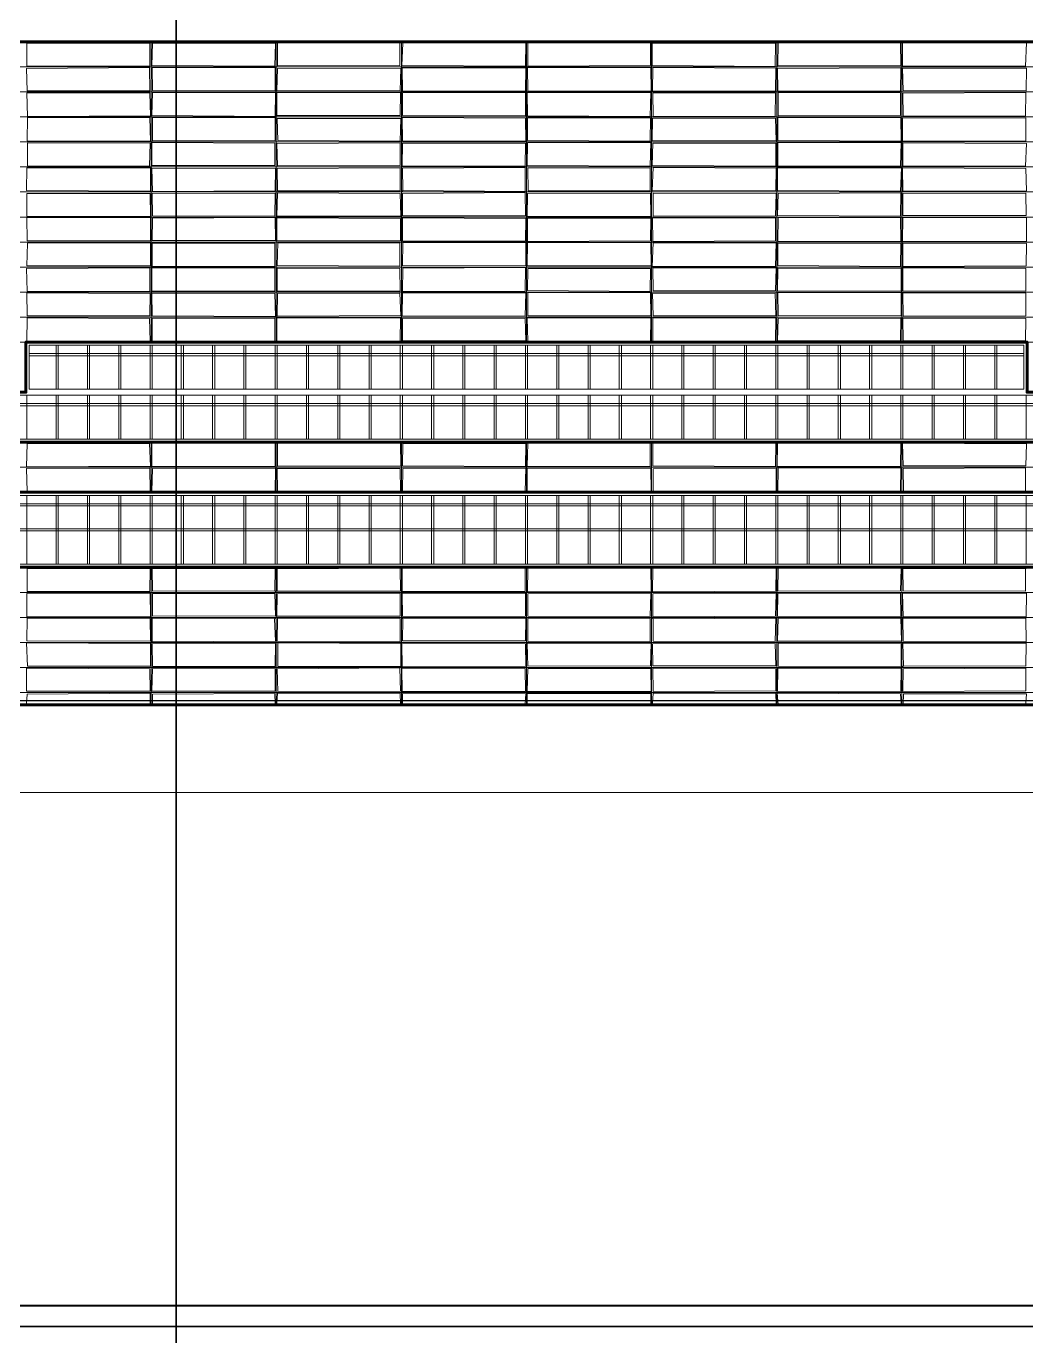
# Model space of a CAD drawing. Extents: x -50000 to 1632000, y -47600 to 308800.
# Drawn here: x 952013 to 999987, y 189500 to 252350 of the extents above; entities that cross this region are included whole.
import ezdxf

# ---------------------------------------------------------------- set-up
doc = ezdxf.new("R2010")
doc.units = 0
doc.header["$MEASUREMENT"] = 0
doc.layers.get('Defpoints').update_dxf_attribs({"color": 6})
doc.layers.add('1', color=7, linetype='Continuous')
doc.layers.add('2', color=7, linetype='Continuous')
doc.styles.get("Standard").update_dxf_attribs({"font": 'isocpeur.ttf'})
doc.dimstyles.get("Standard").update_dxf_attribs({"dimscale": 200, "dimtxt": 2.5, "dimasz": 1.5, "dimexe": 1.5, "dimexo": 5, "dimgap": 1, "dimtad": 1, "dimtoh": 1, "dimdec": 0, "dimrnd": 10, "dimzin": 0, "dimtxsty": 'Standard', "dimblk": 'OBLIQUE', "dimcen": 1, "dimdle": 1.5, "dimclrd": 256, "dimclre": 256, "dimclrt": 256, "dimadec": 0, "dimazin": 0, "dimtfac": 1, "dimtdec": 0, "dimtix": 1, "dimtmove": 0, "dimatfit": 3, "dimldrblk": 'NONE', "dimfxl": 1, "dimtolj": 1, "dimtzin": 0, "dimlwd": 18, "dimlwe": 18, "dimarcsym": 1})

# ---------------------------------------------------------------- blocks, each defined once
blk = doc.blocks.new('_Oblique')
at = {"color": 0, "linetype": 'ByBlock', "lineweight": -2}
blk.add_line((-0.5, -0.5), (0.5, 0.5), dxfattribs=at)
blk = doc.blocks.new('*D18')
at = {"layer": '1', "linetype": 'Continuous', "lineweight": 18, "transparency": 16777216}
blk.add_line((837700, 215600), (1240300, 215600), dxfattribs=at)
at = {"layer": 'Defpoints', "color": 0, "linetype": 'Continuous', "transparency": 16777216}
for p in [(838000, 220000), (1240000, 220000), (1240000, 215600)]:
    blk.add_point(p, dxfattribs=at)
at = {"layer": '1', "linetype": 'Continuous', "lineweight": 18, "transparency": 16777216, "xscale": 300, "yscale": 300, "zscale": 300, "rotation": 180}
blk.add_blockref('_Oblique', (838000, 215600), dxfattribs=at)
at = {"layer": '1', "linetype": 'Continuous', "lineweight": 18, "transparency": 16777216, "xscale": 300, "yscale": 300, "zscale": 300}
blk.add_blockref('_Oblique', (1240000, 215600), dxfattribs=at)
at = {"layer": '1', "linetype": 'Continuous', "lineweight": 18, "transparency": 16777216, "insert": (1039000, 216050), "char_height": 500, "attachment_point": 5}
blk.add_mtext('\\A1;402000', dxfattribs=at)
blk = doc.blocks.new('_None')
blk = doc.blocks.new('*D19')
at = {"layer": '2', "linetype": 'Continuous', "lineweight": 18, "transparency": 16777216}
blk.add_line((837700, -4400), (1240300, -4400), dxfattribs=at)
at = {"layer": 'Defpoints', "color": 0, "linetype": 'Continuous', "transparency": 16777216}
for p in [(1240000, 220000), (838000, 0), (1240000, -4400)]:
    blk.add_point(p, dxfattribs=at)
at = {"layer": '2', "linetype": 'Continuous', "lineweight": 18, "transparency": 16777216, "xscale": 300, "yscale": 300, "zscale": 300, "rotation": 180}
blk.add_blockref('_Oblique', (838000, -4400), dxfattribs=at)
at = {"layer": '2', "linetype": 'Continuous', "lineweight": 18, "transparency": 16777216, "xscale": 300, "yscale": 300, "zscale": 300}
blk.add_blockref('_Oblique', (1240000, -4400), dxfattribs=at)
at = {"layer": '2', "linetype": 'Continuous', "lineweight": 18, "transparency": 16777216, "insert": (1039000, -3950), "char_height": 500, "attachment_point": 5}
blk.add_mtext('\\A1;402000', dxfattribs=at)

msp = doc.modelspace()

# ---------------------------------------------------------------- linework, layer by layer
at = {"layer": '1', "color": 8, "linetype": 'Continuous', "lineweight": 13}
for p, q in [((1240300, 251600), (838000, 251600)), ((958000, 251600), (958000, 237200)), ((964000, 251600), (964000, 237200)), ((970000, 251600), (970000, 237200)), ((976000, 251600), (976000, 237200)), ((982000, 251600), (982000, 237200)), ((988000, 251600), (988000, 237200)), ((994000, 251600), (994000, 237200)), ((1240000, 250400), (838000, 250400)), ((1240000, 249200), (838000, 249200)), ((838000, 248000), (1240000, 248000)), ((1240000, 246800), (838000, 246800)), ((838000, 245600), (1240000, 245600)), ((838000, 244400), (1240000, 244400)), ((838000, 243200), (1240000, 243200)), ((838000, 242000), (1240000, 242000)), ((1240000, 240800), (838000, 240800)), ((838000, 239600), (1240000, 239600)), ((1240000, 238400), (838000, 238400)), ((838000, 237200), (1240000, 237200)), ((1240000, 232400), (838000, 232400)), ((958000, 232400), (958000, 230000)), ((964000, 232400), (964000, 230000)), ((970000, 232400), (970000, 230000)), ((976000, 232400), (976000, 230000)), ((982000, 232400), (982000, 230000)), ((988000, 232400), (988000, 230000)), ((994000, 232400), (994000, 230000)), ((838000, 231200), (1240000, 231200)), ((1240000, 226400), (838000, 226400)), ((958000, 226400), (958000, 219800)), ((964000, 226400), (964000, 219800)), ((970000, 226400), (970000, 219800)), ((976000, 226400), (976000, 219800)), ((982000, 226400), (982000, 219800)), ((988000, 226400), (988000, 219800)), ((994000, 226400), (994000, 219800)), ((1240000, 225200), (838000, 225200)), ((838000, 224000), (1240000, 224000)), ((838000, 222800), (1240000, 222800)), ((1240000, 221600), (838000, 221600)), ((1240000, 220400), (838000, 220400)), ((830684.8, 219800), (1240000, 219800))]:
    msp.add_line(p, q, dxfattribs=at)
at = {"layer": '1', "color": 8, "linetype": 'Continuous', "lineweight": 9}
for p, q in [((952046.3, 250438.9), (952047.3, 251528.3)), ((952047.3, 251528.3), (957941.8, 251541.6)), ((957934.7, 250447), (957941.8, 251541.6)), ((958039.5, 250461.3), (958065.1, 251539.7)), ((958065.1, 251539.7), (963972.9, 251537.1)), ((963925.9, 250436.5), (963972.9, 251537.1)), ((964055.8, 251548.3), (969933.9, 251537)), ((964061.6, 250448), (964055.8, 251548.3)), ((969934.3, 250469.3), (969933.9, 251537)), ((970027.2, 250471.5), (970066.3, 251537.8)), ((970066.3, 251537.8), (975973, 251574.4)), ((975950.5, 250431.4), (975973, 251574.4)), ((976063.5, 250432), (976065.5, 251555)), ((976065.5, 251555), (981946.6, 251534.5)), ((981940, 250464), (981946.6, 251534.5)), ((982025.3, 251529.1), (987933.7, 251535.4)), ((982032.8, 250464.8), (982025.3, 251529.1)), ((987926, 250425.5), (987933.7, 251535.4)), ((988057.4, 250454.4), (988060.6, 251564)), ((988060.6, 251564), (993939.2, 251574.7)), ((993941.2, 250466), (993939.2, 251574.7)), ((994026.2, 250437.6), (994035.7, 251548.4)), ((994035.7, 251548.4), (999968.2, 251549.2)), ((999929.5, 250433.9), (999968.2, 251549.2)), ((952033.4, 250328.4), (957928.2, 250371.1)), ((952063.1, 249253.9), (952033.4, 250328.4)), ((952046.3, 250438.9), (957934.7, 250447)), ((957933.1, 249257.7), (957928.2, 250371.1)), ((958039.5, 250461.3), (963925.9, 250436.5)), ((958045.5, 250346.8), (963945.3, 250366.2)), ((958070.6, 249259.6), (958045.5, 250346.8)), ((963955.2, 249252.3), (963945.3, 250366.2)), ((964036.3, 249267.2), (964055.9, 250327.1)), ((964055.9, 250327.1), (969969, 250330.5)), ((964061.6, 250448), (969934.3, 250469.3)), ((969950.6, 249243.6), (969969, 250330.5)), ((970027.2, 250471.5), (975950.5, 250431.4)), ((970036.7, 250356.9), (975961.4, 250357.6)), ((970051.9, 249239.7), (970036.7, 250356.9)), ((975950.2, 249241.5), (975961.4, 250357.6)), ((976052.6, 250364.9), (981962.9, 250349)), ((976066.5, 249229.1), (976052.6, 250364.9)), ((976063.5, 250432), (981940, 250464)), ((981969.7, 249251), (981962.9, 250349)), ((982032.8, 250464.8), (987926, 250425.5)), ((982043.2, 249242.2), (982058, 250374.1)), ((982058, 250374.1), (987953.3, 250341.8)), ((987941, 249232.3), (987953.3, 250341.8)), ((988039.4, 250329.8), (993955.7, 250347.5)), ((988049, 249247), (988039.4, 250329.8)), ((988057.4, 250454.4), (993941.2, 250466)), ((993938.4, 249239.7), (993955.7, 250347.5)), ((994026.2, 250437.6), (999929.5, 250433.9)), ((994026.4, 250331.4), (999967.6, 250339.6)), ((994053.2, 249264.7), (994026.4, 250331.4)), ((999956.2, 249248.2), (999967.6, 250339.6)), ((952039.8, 249150.9), (957939.5, 249159.9)), ((952066.9, 248027.6), (952039.8, 249150.9)), ((952063.1, 249253.9), (957933.1, 249257.7)), ((957968.5, 248044.5), (957939.5, 249159.9)), ((958041.6, 248067.5), (958062.5, 249163.9)), ((958062.5, 249163.9), (963965.8, 249157.6)), ((958070.6, 249259.6), (963955.2, 249252.3)), ((963943.2, 248027.4), (963965.8, 249157.6)), ((964027.4, 249149.8), (969952.9, 249172.5)), ((964035.7, 248071.1), (964027.4, 249149.8)), ((964036.3, 249267.2), (969950.6, 249243.6)), ((969940.8, 248060.8), (969952.9, 249172.5)), ((970051.9, 249239.7), (975950.2, 249241.5)), ((970053.2, 249162.3), (975949.2, 249164.5)), ((970055.4, 248065.9), (970053.2, 249162.3)), ((975946.7, 248049.7), (975949.2, 249164.5)), ((976035.6, 249150.1), (981954, 249163.3)), ((976042.6, 248052.7), (976035.6, 249150.1)), ((976066.5, 249229.1), (981969.7, 249251)), ((981927.5, 248025), (981954, 249163.3)), ((982043.2, 249242.2), (987941, 249232.3)), ((982051.5, 249162.3), (987940.6, 249155.8)), ((982074.3, 248025.6), (982051.5, 249162.3)), ((987926.7, 248037.6), (987940.6, 249155.8)), ((988049, 249247), (993938.4, 249239.7)), ((988058.9, 249167.3), (993938.2, 249151.1)), ((988072.5, 248050.5), (988058.9, 249167.3)), ((993936.6, 248063.5), (993938.2, 249151.1)), ((994051.4, 249132.1), (999943, 249165.1)), ((994066.5, 248038.7), (994051.4, 249132.1)), ((994053.2, 249264.7), (999956.2, 249248.2)), ((999930, 248053.3), (999943, 249165.1)), ((952061.9, 246848.2), (952075, 247967.2)), ((952066.9, 248027.6), (957968.5, 248044.5)), ((952075, 247967.2), (957941.7, 247974.2)), ((957968.6, 246831.9), (957941.7, 247974.2)), ((958041.6, 248067.5), (963943.2, 248027.4)), ((958063.7, 247970.1), (963952, 247964.3)), ((958063.9, 246857.6), (958063.7, 247970.1)), ((963943.1, 246871.5), (963952, 247964.3)), ((964035.7, 248071.1), (969940.8, 248060.8)), ((964042.5, 247928.9), (969973.5, 247926.6)), ((964070.7, 246865.2), (964042.5, 247928.9)), ((969940.1, 246833.5), (969973.5, 247926.6)), ((970042.1, 247967), (975955.5, 247942.7)), ((970053.3, 246858.8), (970042.1, 247967)), ((970055.4, 248065.9), (975946.7, 248049.7)), ((975971.3, 246841.8), (975955.5, 247942.7)), ((976041, 247953.9), (981941.1, 247953.7)), ((976041.2, 246868.6), (976041, 247953.9)), ((976042.6, 248052.7), (981927.5, 248025)), ((981926.7, 246841.1), (981941.1, 247953.7)), ((982032.3, 246867.6), (982035.6, 247938.1)), ((982035.6, 247938.1), (987936.4, 247947.1)), ((982074.3, 248025.6), (987926.7, 248037.6)), ((987970, 246858.6), (987936.4, 247947.1)), ((988054.5, 246873.8), (988057.7, 247971.5)), ((988057.7, 247971.5), (993951.2, 247952.5)), ((988072.5, 248050.5), (993936.6, 248063.5)), ((993963.2, 246843.4), (993951.2, 247952.5)), ((994025.8, 247938.4), (999942.2, 247952.4)), ((994030.8, 246846.1), (994025.8, 247938.4)), ((994066.5, 248038.7), (999930, 248053.3)), ((999943.6, 246837.7), (999942.2, 247952.4)), ((952061.9, 246848.2), (957968.6, 246831.9)), ((952071, 246751.4), (957963.2, 246735.8)), ((952072, 245656.6), (952071, 246751.4)), ((957930.1, 245637.8), (957963.2, 246735.8)), ((958029.9, 246766.9), (963940.6, 246738.7)), ((958039.2, 245672.6), (958029.9, 246766.9)), ((958063.9, 246857.6), (963943.1, 246871.5)), ((963937.6, 245669.7), (963940.6, 246738.7)), ((964028.9, 246728.6), (969935.6, 246761.7)), ((964065.6, 245657), (964028.9, 246728.6)), ((964070.7, 246865.2), (969940.1, 246833.5)), ((969943.2, 245669.9), (969935.6, 246761.7)), ((970041.1, 245651), (970048.3, 246748.1)), ((970048.3, 246748.1), (975957.7, 246735.2)), ((970053.3, 246858.8), (975971.3, 246841.8)), ((975934.1, 245638.7), (975957.7, 246735.2)), ((976026, 245663.3), (976047.8, 246760.3)), ((976041.2, 246868.6), (981926.7, 246841.1)), ((976047.8, 246760.3), (981955.6, 246766)), ((981933.9, 245642.2), (981955.6, 246766)), ((982027.4, 245671.5), (982059, 246745.6)), ((982032.3, 246867.6), (987970, 246858.6)), ((982059, 246745.6), (987961.9, 246733.8)), ((987950.8, 245632.5), (987961.9, 246733.8)), ((988044.4, 245646.2), (988052.3, 246773.4)), ((988052.3, 246773.4), (993970.7, 246761.9)), ((988054.5, 246873.8), (993963.2, 246843.4)), ((993931, 245637), (993970.7, 246761.9)), ((994030.8, 246846.1), (999943.6, 246837.7)), ((994036.4, 246750.6), (999965.8, 246726.5)), ((994048.1, 245632.3), (994036.4, 246750.6)), ((999927.7, 245633.8), (999965.8, 246726.5)), ((952028.5, 244470.1), (952035, 245562.1)), ((952035, 245562.1), (957969.9, 245556.9)), ((952072, 245656.6), (957930.1, 245637.8)), ((957974.4, 244436.9), (957969.9, 245556.9)), ((958036.2, 245541.6), (963958.4, 245533.7)), ((958063.6, 244429.9), (958036.2, 245541.6)), ((958039.2, 245672.6), (963937.6, 245669.7)), ((963948.5, 244459.8), (963958.4, 245533.7)), ((964046.9, 245527.5), (969938.9, 245554)), ((964056.5, 244456.7), (964046.9, 245527.5)), ((964065.6, 245657), (969943.2, 245669.9)), ((969945.3, 244461.6), (969938.9, 245554)), ((970041.1, 245651), (975934.1, 245638.7)), ((970046.8, 245537.4), (975936.7, 245572.6)), ((970070.9, 244470.7), (970046.8, 245537.4)), ((975942.5, 244429.3), (975936.7, 245572.6)), ((976026, 245663.3), (981933.9, 245642.2)), ((976068.3, 245541.5), (981931.5, 245565.7)), ((976073.8, 244459.7), (976068.3, 245541.5)), ((981930.6, 244450.5), (981931.5, 245565.7)), ((982027.2, 244457), (982067.2, 245572.1)), ((982027.4, 245671.5), (987950.8, 245632.5)), ((982067.2, 245572.1), (987973, 245544.7)), ((987953.6, 244468.5), (987973, 245544.7)), ((988030, 245558.8), (993972.1, 245564.9)), ((988038, 244474.2), (988030, 245558.8)), ((988044.4, 245646.2), (993931, 245637)), ((993933.8, 244445.9), (993972.1, 245564.9)), ((994025.6, 245550.4), (999940, 245534.2)), ((994045.6, 244438.4), (994025.6, 245550.4)), ((994048.1, 245632.3), (999927.7, 245633.8)), ((999973.6, 244454.5), (999940, 245534.2)), ((952028.5, 244470.1), (957974.4, 244436.9)), ((952036.8, 243246.2), (952045.9, 244327.5)), ((952045.9, 244327.5), (957949.5, 244330.2)), ((957967.3, 243226), (957949.5, 244330.2)), ((958048.1, 244333.8), (963941.8, 244343.6)), ((958074.4, 243256.1), (958048.1, 244333.8)), ((958063.6, 244429.9), (963948.5, 244459.8)), ((963935.7, 243246.1), (963941.8, 244343.6)), ((964035.8, 243234.6), (964054.6, 244352.6)), ((964054.6, 244352.6), (969950.4, 244327.2)), ((964056.5, 244456.7), (969945.3, 244461.6)), ((969974.9, 243237.8), (969950.4, 244327.2)), ((970000, 244400), (970070.9, 244470.7)), ((970049.2, 243262.3), (970050.5, 244334.1)), ((970050.5, 244334.1), (975943.6, 244372.2)), ((970070.9, 244470.7), (975942.5, 244429.3)), ((975952.6, 243251.9), (975943.6, 244372.2)), ((976036.9, 243227.7), (976054.8, 244332.3)), ((976054.8, 244332.3), (981941.6, 244347.6)), ((976073.8, 244459.7), (981930.6, 244450.5)), ((981953.7, 243234.2), (981941.6, 244347.6)), ((982027.2, 244457), (987953.6, 244468.5)), ((982069.3, 243235.1), (982072.6, 244339.3)), ((982072.6, 244339.3), (987968.6, 244329)), ((987936.4, 243259.3), (987968.6, 244329)), ((988033.7, 243270.4), (988064.1, 244334.2)), ((988038, 244474.2), (993933.8, 244445.9)), ((988064.1, 244334.2), (993954.4, 244357.1)), ((993928.9, 243246.1), (993954.4, 244357.1)), ((994040.2, 243274.8), (994045.6, 244327.7)), ((994045.6, 244438.4), (999973.6, 244454.5)), ((994045.6, 244327.7), (999933.3, 244336.3)), ((999952.1, 243267.6), (999933.3, 244336.3)), ((952036.8, 243246.2), (957967.3, 243226)), ((958074.4, 243256.1), (963935.7, 243246.1)), ((964035.8, 243234.6), (969974.9, 243237.8)), ((970049.2, 243262.3), (975952.6, 243251.9)), ((976036.9, 243227.7), (981953.7, 243234.2)), ((982069.3, 243235.1), (987936.4, 243259.3)), ((988033.7, 243270.4), (993928.9, 243246.1)), ((994040.2, 243274.8), (999952.1, 243267.6)), ((952050.4, 243173.5), (957974.4, 243163.1)), ((952055.6, 242050.8), (952050.4, 243173.5)), ((957965.6, 242061.6), (957974.4, 243163.1)), ((958054.8, 242070.2), (958073.7, 243148.9)), ((958073.7, 243148.9), (963947.4, 243170.4)), ((963962.4, 242066.3), (963947.4, 243170.4)), ((964027, 243166.5), (969957.2, 243126.6)), ((964034.4, 242059.6), (964027, 243166.5)), ((969951.2, 242052.3), (969957.2, 243126.6)), ((970049, 243157.1), (975963.6, 243133.8)), ((970058.7, 242037.8), (970049, 243157.1)), ((975953.9, 242038.1), (975963.6, 243133.8)), ((976042.3, 242027.9), (976050.6, 243139.7)), ((976050.6, 243139.7), (981967.8, 243150.4)), ((981938.7, 242052), (981967.8, 243150.4)), ((982038.7, 243139.5), (987934.6, 243163.8)), ((982063.6, 242025.1), (982038.7, 243139.5)), ((987930.7, 242063.8), (987934.6, 243163.8)), ((988048.8, 242038.6), (988067.4, 243158)), ((988067.4, 243158), (993929.2, 243169.6)), ((993951.7, 242033.6), (993929.2, 243169.6)), ((994028.9, 242048.4), (994042.7, 243172.2)), ((994042.7, 243172.2), (999968.6, 243158)), ((999969.2, 242027.9), (999968.6, 243158)), ((952055.6, 242050.8), (957965.6, 242061.6)), ((958054.8, 242070.2), (963962.4, 242066.3)), ((964034.4, 242059.6), (969951.2, 242052.3)), ((970058.7, 242037.8), (975953.9, 242038.1)), ((970070, 241970), (975974.9, 241973.7)), ((975964.4, 240868), (975974.9, 241973.7)), ((976025.4, 240852), (976041.1, 241972.9)), ((976041.1, 241972.9), (981963.4, 241964.3)), ((976042.3, 242027.9), (981938.7, 242052)), ((982063.6, 242025.1), (987930.7, 242063.8)), ((988048.8, 242038.6), (993951.7, 242033.6)), ((994028.9, 242048.4), (999969.2, 242027.9)), ((952042.6, 240864.9), (952073.8, 241947.8)), ((952073.8, 241947.8), (957966.6, 241954.8)), ((957967.2, 240863.2), (957966.6, 241954.8)), ((958055.5, 241945.3), (963935.3, 241947)), ((958059.5, 240834.2), (958055.5, 241945.3)), ((963935.9, 240831.4), (963935.3, 241947)), ((964049.9, 240866.7), (964070.7, 241954.2)), ((964070.7, 241954.2), (969933.6, 241954.8)), ((969927.9, 240835), (969933.6, 241954.8)), ((970053.7, 240860.3), (970070, 241970)), ((981972.1, 240856), (981963.4, 241964.3)), ((982027.4, 240833.2), (982067.6, 241964.7)), ((982067.6, 241964.7), (987964.2, 241969.4)), ((987936.3, 240830.7), (987964.2, 241969.4)), ((988046.9, 241941.4), (993947.8, 241933.4)), ((988053.2, 240867.6), (988046.9, 241941.4)), ((993930, 240825.3), (993947.8, 241933.4)), ((994036.7, 241942.9), (999968.4, 241932.7)), ((994041, 240833.2), (994036.7, 241942.9)), ((999950.1, 240857.9), (999968.4, 241932.7)), ((952032.8, 240725.6), (957939.9, 240761.2)), ((952066.2, 239636.6), (952032.8, 240725.6)), ((952042.6, 240864.9), (957967.2, 240863.2)), ((957938.4, 239630.3), (957939.9, 240761.2)), ((958028.3, 239636), (958031.7, 240761.4)), ((958031.7, 240761.4), (963927.5, 240751.1)), ((958059.5, 240834.2), (963935.9, 240831.4)), ((963927.9, 239636.6), (963927.5, 240751.1)), ((964042.1, 240752.3), (969927.8, 240731.4)), ((964043, 239649.5), (964042.1, 240752.3)), ((964049.9, 240866.7), (969927.9, 240835)), ((969945.7, 239641.6), (969927.8, 240731.4)), ((970053.7, 240860.3), (975964.4, 240868)), ((970057.2, 239632.4), (970068.2, 240747.2)), ((970068.2, 240747.2), (975949.1, 240774.2)), ((975933.2, 239647.6), (975949.1, 240774.2)), ((976025.4, 240852), (981972.1, 240856)), ((976043.8, 239673.1), (976056.3, 240729.3)), ((976056.3, 240729.3), (981940.2, 240736.1)), ((981929.2, 239631.2), (981940.2, 240736.1)), ((982027.4, 240833.2), (987936.3, 240830.7)), ((987970.4, 240758.5), (982054.2, 240759.7)), ((982054.2, 240759.7), (982069.2, 239657.7)), ((987932.8, 239656), (987970.4, 240758.5)), ((988039.5, 239659.7), (988053.8, 240739.4)), ((988053.2, 240867.6), (993930, 240825.3)), ((988053.8, 240739.4), (993966.5, 240725.6)), ((993969.4, 239644.4), (993966.5, 240725.6)), ((994036.7, 239654.2), (994045.6, 240756.9)), ((994041, 240833.2), (999950.1, 240857.9)), ((994045.6, 240756.9), (999948.9, 240733)), ((999940.4, 239647), (999948.9, 240733)), ((952047.5, 239568.2), (957953.7, 239526.3)), ((952061, 238460.5), (952047.5, 239568.2)), ((952066.2, 239636.6), (957938.4, 239630.3)), ((957934.2, 238467), (957953.7, 239526.3)), ((958028.3, 239636), (963927.9, 239636.6)), ((958034.3, 239543.4), (963932.6, 239534.2)), ((958053, 238464.6), (958034.3, 239543.4)), ((963966.3, 238425.1), (963932.6, 239534.2)), ((964037.8, 238437.5), (964065.7, 239533)), ((964043, 239649.5), (969945.7, 239641.6)), ((964065.7, 239533), (969931.4, 239554.6)), ((969968, 238470.3), (969931.4, 239554.6)), ((970035.4, 238456.5), (970061.5, 239567.5)), ((970057.2, 239632.4), (975933.2, 239647.6)), ((970061.5, 239567.5), (975968.3, 239563.7)), ((975938.6, 238444), (975968.3, 239563.7)), ((976043.8, 239673.1), (981929.2, 239631.2)), ((976059.7, 238459.6), (976062.6, 239563.3)), ((976062.6, 239563.3), (981950.7, 239573.5)), ((981966.6, 238461.8), (981950.7, 239573.5)), ((982042.1, 239532.9), (987929.9, 239554.1)), ((982074, 238453.2), (982042.1, 239532.9)), ((982069.2, 239657.7), (987932.8, 239656)), ((987961.9, 238460.1), (987929.9, 239554.1)), ((988039.5, 239659.7), (993969.4, 239644.4)), ((988052.8, 239574.3), (993959.9, 239560.7)), ((988061, 238462.2), (988052.8, 239574.3)), ((993961.2, 238469.1), (993959.9, 239560.7)), ((994036.7, 239654.2), (999940.4, 239647)), ((994037.6, 239559.7), (999943.6, 239540.3)), ((994061.8, 238445.1), (994037.6, 239559.7)), ((999946.3, 238460.2), (999943.6, 239540.3)), ((952042.6, 237235.9), (952051.5, 238365.1)), ((952051.5, 238365.1), (957925.2, 238340.2)), ((952061, 238460.5), (957934.2, 238467)), ((957950.7, 237252.3), (957925.2, 238340.2)), ((958053, 238464.6), (963966.3, 238425.1)), ((958053.1, 237225.5), (958058.6, 238336.6)), ((958058.6, 238336.6), (963937.3, 238354.6)), ((963925.8, 237237), (963937.3, 238354.6)), ((964033.7, 237244.3), (964037.2, 238343.7)), ((964037.2, 238343.7), (969953.4, 238369.4)), ((964037.8, 238437.5), (969968, 238470.3)), ((969945.9, 237260.8), (969953.4, 238369.4)), ((970035.4, 238456.5), (975938.6, 238444)), ((970055.9, 237262), (970057.2, 238332.3)), ((970057.2, 238332.3), (975933.5, 238350.5)), ((975967.8, 237262.3), (975933.5, 238350.5)), ((976035.6, 238345), (981955.4, 238364.3)), ((976059.1, 237254.1), (976035.6, 238345)), ((976059.7, 238459.6), (981966.6, 238461.8)), ((981952.3, 237249.4), (981955.4, 238364.3)), ((982057.9, 238357.7), (987948.2, 238354.7)), ((982060, 237231.8), (982057.9, 238357.7)), ((982074, 238453.2), (987961.9, 238460.1)), ((987940.8, 237252), (987948.2, 238354.7)), ((988037.7, 237261), (988065.2, 238332.4)), ((988061, 238462.2), (993961.2, 238469.1)), ((988065.2, 238332.4), (993941.8, 238353.3)), ((993929.7, 237267.9), (993941.8, 238353.3)), ((994037.4, 238346.3), (999936, 238330.4)), ((994059.6, 237267.2), (994037.4, 238346.3)), ((994061.8, 238445.1), (999946.3, 238460.2)), ((999925.6, 237266), (999936, 238330.4)), ((952042.6, 237235.9), (957950.7, 237252.3)), ((958053.1, 237225.5), (963925.8, 237237)), ((964033.7, 237244.3), (969945.9, 237260.8)), ((970055.9, 237262), (975967.8, 237262.3)), ((976059.1, 237254.1), (981952.3, 237249.4)), ((982060, 237231.8), (987940.8, 237252)), ((988037.7, 237261), (993929.7, 237267.9)), ((994059.6, 237267.2), (999925.6, 237266)), ((952026.2, 231225.9), (952056.8, 232339.8)), ((952056.8, 232339.8), (957928.9, 232340.5)), ((957974.4, 231259.1), (957928.9, 232340.5)), ((958036, 232366.4), (963943.9, 232354.6)), ((958039.4, 231233), (958036, 232366.4)), ((963944.1, 231253.7), (963943.9, 232354.6)), ((964055.5, 232338.7), (969958.2, 232359.7)), ((964068.2, 231247.9), (964055.5, 232338.7)), ((969972.8, 231270.7), (969958.2, 232359.7)), ((970047.4, 231273.1), (970067.2, 232344.1)), ((970067.2, 232344.1), (975966.6, 232329.2)), ((975944.8, 231236.4), (975966.6, 232329.2)), ((976038.3, 231257.9), (976069.4, 232340.4)), ((976069.4, 232340.4), (981931.4, 232368.9)), ((981931.5, 231233.6), (981931.4, 232368.9)), ((982056.6, 231265.5), (982058.4, 232349.5)), ((982058.4, 232349.5), (987955.9, 232348.5)), ((987931.1, 231233.7), (987955.9, 232348.5)), ((988025.5, 231236.8), (988039.2, 232343.2)), ((988039.2, 232343.2), (993945.9, 232369.7)), ((993935.1, 231235.1), (993945.9, 232369.7)), ((994033.1, 232359), (999972.6, 232329.1)), ((994061.6, 231272), (994033.1, 232359)), ((999938, 231270.7), (999972.6, 232329.1)), ((952026.2, 231225.9), (957974.4, 231259.1)), ((952033.4, 231132.2), (957935.4, 231159.3)), ((952057.3, 230034.9), (952033.4, 231132.2)), ((957949.7, 230058.4), (957935.4, 231159.3)), ((958039.4, 231233), (963944.1, 231253.7)), ((958042.2, 230030.7), (958064.6, 231132.1)), ((958064.6, 231132.1), (963970.9, 231162)), ((963946.8, 230043.4), (963970.9, 231162)), ((964042, 231145.1), (969941.3, 231140.1)), ((964060.1, 230057.8), (964042, 231145.1)), ((964068.2, 231247.9), (969972.8, 231270.7)), ((969957.5, 230044.8), (969941.3, 231140.1)), ((970047.4, 231273.1), (975944.8, 231236.4)), ((970048.4, 230046.3), (970067.4, 231140.9)), ((970067.4, 231140.9), (975962.1, 231148.7)), ((975936.5, 230041.8), (975962.1, 231148.7)), ((976038.3, 231257.9), (981931.5, 231233.6)), ((976039.5, 231145.8), (981954.5, 231159.6)), ((976039.6, 230044.8), (976039.5, 231145.8)), ((981972.5, 230058.6), (981954.5, 231159.6)), ((982056.6, 231265.5), (987931.1, 231233.7)), ((982068.2, 231128.7), (987967.5, 231135.7)), ((982068.6, 230059.2), (982068.2, 231128.7)), ((987970.3, 230073.4), (987967.5, 231135.7)), ((988025.5, 231236.8), (993935.1, 231235.1)), ((988053.1, 230028.2), (988059.9, 231173.9)), ((988059.9, 231173.9), (993947.8, 231150.6)), ((993930.5, 230053.7), (993947.8, 231150.6)), ((994061.3, 231132), (999930.3, 231166.5)), ((994072.8, 230073.2), (994061.3, 231132)), ((994061.6, 231272), (999938, 231270.7)), ((999932.5, 230059.1), (999930.3, 231166.5)), ((952057.3, 230034.9), (957949.7, 230058.4)), ((958042.2, 230030.7), (963946.8, 230043.4)), ((964060.1, 230057.8), (969957.5, 230044.8)), ((970048.4, 230046.3), (975936.5, 230041.8)), ((976039.6, 230044.8), (981972.5, 230058.6)), ((982068.6, 230059.2), (987970.3, 230073.4)), ((988053.1, 230028.2), (993930.5, 230053.7)), ((994000, 230000), (994072.8, 230073.2)), ((994072.8, 230073.2), (999932.5, 230059.1)), ((952051.5, 226350), (957963.4, 226343.3)), ((952063.7, 225233.4), (952051.5, 226350)), ((957944.3, 225234.7), (957963.4, 226343.3)), ((958059.6, 226328.5), (963954.2, 226349.6)), ((958065.8, 225253.4), (958059.6, 226328.5)), ((963926.6, 225272.5), (963954.2, 226349.6)), ((964041.5, 225249.5), (964049, 226329.5)), ((964049, 226329.5), (969939.1, 226354.7)), ((969951.9, 225256.2), (969939.1, 226354.7)), ((970034.3, 226363.9), (975929.2, 226353.4)), ((970045.9, 225239.9), (970034.3, 226363.9)), ((975943.1, 225235.3), (975929.2, 226353.4)), ((976046.8, 225232.2), (976066.2, 226355.8)), ((976066.2, 226355.8), (981954.8, 226348.9)), ((981972.4, 225255), (981954.8, 226348.9)), ((982035.1, 225232.4), (982056.4, 226355.6)), ((982056.4, 226355.6), (987967.7, 226352.7)), ((987951.4, 225259.1), (987967.7, 226352.7)), ((988051.2, 225253.7), (988067.9, 226365.4)), ((988067.9, 226365.4), (993970.6, 226344.9)), ((993935.7, 225274.2), (993970.6, 226344.9)), ((994050.4, 226336.9), (999927.8, 226329.6)), ((994054.7, 225267), (994050.4, 226336.9)), ((1000000, 226400), (999927.8, 226329.6)), ((999930.1, 225259.5), (999927.8, 226329.6)), ((952045.3, 224034.1), (952047.6, 225147.1)), ((952047.6, 225147.1), (957960.4, 225154.2)), ((952063.7, 225233.4), (957944.3, 225234.7)), ((957965.7, 224043.3), (957960.4, 225154.2)), ((958065.8, 225253.4), (963926.6, 225272.5)), ((958072.2, 225152.2), (963936.2, 225145.8)), ((958074.1, 224053.7), (958072.2, 225152.2)), ((964000, 225200), (963926.6, 225272.5)), ((963969.4, 224066.7), (963936.2, 225145.8)), ((964029.1, 224051), (964042, 225133.2)), ((964041.5, 225249.5), (969951.9, 225256.2)), ((964042, 225133.2), (969935.4, 225164)), ((969940.5, 224062.8), (969935.4, 225164)), ((970033.2, 225141.8), (975947.3, 225166.3)), ((970054.8, 224035.6), (970033.2, 225141.8)), ((970045.9, 225239.9), (975943.1, 225235.3)), ((975956.8, 224055.9), (975947.3, 225166.3)), ((976046.8, 225232.2), (981972.4, 225255)), ((976067.3, 224056.6), (976069.6, 225132.6)), ((976069.6, 225132.6), (981969.1, 225145.2)), ((981932.4, 224044.4), (981969.1, 225145.2)), ((982035.1, 225232.4), (987951.4, 225259.1)), ((982058.5, 224026.9), (982062, 225135.1)), ((982062, 225135.1), (987971.5, 225138.4)), ((987939.7, 224059), (987971.5, 225138.4)), ((988031.4, 224050.3), (988049.3, 225139.4)), ((988049.3, 225139.4), (993931.9, 225167.4)), ((988051.2, 225253.7), (993935.7, 225274.2)), ((993944.4, 224035.7), (993931.9, 225167.4)), ((994033.3, 225156.2), (999967.8, 225167.2)), ((994060.7, 224030.5), (994033.3, 225156.2)), ((994054.7, 225267), (999930.1, 225259.5)), ((999962.1, 224031.6), (999967.8, 225167.2)), ((952042.5, 222869.3), (952057.7, 223960)), ((952045.3, 224034.1), (957965.7, 224043.3)), ((952057.7, 223960), (957951.8, 223947.1)), ((957968.1, 222866.5), (957951.8, 223947.1)), ((958044.9, 223963), (963925.2, 223930.1)), ((958050.8, 222829.3), (958044.9, 223963)), ((958074.1, 224053.7), (963969.4, 224066.7)), ((964000, 224000), (963925.2, 223930.1)), ((963958.3, 222863.1), (963925.2, 223930.1)), ((964029.1, 224051), (969940.5, 224062.8)), ((964037.3, 222860.3), (964060, 223955)), ((964060, 223955), (969949, 223939.6)), ((969936.6, 222830.5), (969949, 223939.6)), ((970000, 224000), (970068.4, 223926.7)), ((970049.3, 222870.1), (970068.4, 223926.7)), ((970054.8, 224035.6), (975956.8, 224055.9)), ((970068.4, 223926.7), (975965, 223954.9)), ((975947.3, 222874.7), (975965, 223954.9)), ((976064.9, 223963), (981925.2, 223969.6)), ((976065.3, 222843.8), (976064.9, 223963)), ((976067.3, 224056.6), (981932.4, 224044.4)), ((981927.5, 222828.4), (981925.2, 223969.6)), ((982000, 224000), (982071.3, 223926.7)), ((982058.5, 224026.9), (987939.7, 224059)), ((982065.4, 222853.6), (982071.3, 223926.7)), ((982071.3, 223926.7), (987961.4, 223963.3)), ((987928.3, 222842.8), (987961.4, 223963.3)), ((988031.4, 224050.3), (993944.4, 224035.7)), ((988037, 222863.1), (988073.4, 223958.8)), ((988073.4, 223958.8), (993950.7, 223948.9)), ((993973.4, 222862.1), (993950.7, 223948.9)), ((994036, 223964.5), (999949, 223958.9)), ((994059.2, 222854.1), (994036, 223964.5)), ((994060.7, 224030.5), (999962.1, 224031.6)), ((999954.8, 222827.4), (999949, 223958.9)), ((952030.5, 222774.7), (957973, 222753.8)), ((952072.6, 221665.9), (952030.5, 222774.7)), ((952042.5, 222869.3), (957968.1, 222866.5)), ((957971.1, 221668.1), (957973, 222753.8)), ((958049.1, 222739.1), (963965.4, 222753.8)), ((958064.2, 221645.1), (958049.1, 222739.1)), ((958050.8, 222829.3), (963958.3, 222863.1)), ((963952.7, 221647), (963965.4, 222753.8)), ((964037.3, 222860.3), (969936.6, 222830.5)), ((964070.4, 221641.9), (964070.7, 222771.8)), ((964070.7, 222771.8), (969969.1, 222755.3)), ((969970.1, 221644.4), (969969.1, 222755.3)), ((970027.8, 222742.8), (975944.6, 222729.5)), ((970035.6, 221626.5), (970027.8, 222742.8)), ((970049.3, 222870.1), (975947.3, 222874.7)), ((975966.4, 221662), (975944.6, 222729.5)), ((976030.9, 222746.8), (981970.7, 222767.3)), ((976060.3, 221657.9), (976030.9, 222746.8)), ((976065.3, 222843.8), (981927.5, 222828.4)), ((981951.4, 221674.5), (981970.7, 222767.3)), ((982048.1, 222733.7), (987926.5, 222740.2)), ((982054.7, 221673), (982048.1, 222733.7)), ((982065.4, 222853.6), (987928.3, 222842.8)), ((987948.6, 221670.6), (987926.5, 222740.2)), ((988037, 222863.1), (993973.4, 222862.1)), ((988062.7, 222766.4), (993964.9, 222729)), ((988074.1, 221665.2), (988062.7, 222766.4)), ((993969.1, 221636.5), (993964.9, 222729)), ((994045.5, 222770.5), (999960.6, 222759.1)), ((994072.2, 221674.6), (994045.5, 222770.5)), ((994059.2, 222854.1), (999954.8, 222827.4)), ((999938.6, 221663.7), (999960.6, 222759.1)), ((952028, 220460.3), (952029.6, 221562.2)), ((952029.6, 221562.2), (957937, 221528.6)), ((952072.6, 221665.9), (957971.1, 221668.1)), ((957962.1, 220461.6), (957937, 221528.6)), ((958043.3, 220460.8), (958067.1, 221556)), ((958064.2, 221645.1), (963952.7, 221647)), ((958067.1, 221556), (963945.1, 221535.1)), ((963950.1, 220456.8), (963945.1, 221535.1)), ((964051.3, 221530.1), (969928.2, 221573.3)), ((964074.4, 220452.7), (964051.3, 221530.1)), ((964070.4, 221641.9), (969970.1, 221644.4)), ((969952.5, 220462.4), (969928.2, 221573.3)), ((970027.8, 221557.1), (975932, 221541.5)), ((970041.6, 220449), (970027.8, 221557.1)), ((970035.6, 221626.5), (975966.4, 221662)), ((975957.7, 220446), (975932, 221541.5)), ((976027.3, 220440.2), (976056.6, 221546.3)), ((976056.6, 221546.3), (981955.3, 221542.5)), ((976060.3, 221657.9), (981951.4, 221674.5)), ((981971.3, 220440.4), (981955.3, 221542.5)), ((982049.6, 221560.4), (987954.5, 221526.6)), ((982067.8, 220448.4), (982049.6, 221560.4)), ((982054.7, 221673), (987948.6, 221670.6)), ((987954.8, 220469.7), (987954.5, 221526.6)), ((988031.2, 220467.9), (988054.2, 221558.6)), ((988054.2, 221558.6), (993963.4, 221548.2)), ((988074.1, 221665.2), (993969.1, 221636.5)), ((993946.4, 220442.2), (993963.4, 221548.2)), ((994000, 221600), (994072.2, 221674.6)), ((994043.6, 220440.3), (994054.9, 221526.9)), ((994054.9, 221526.9), (999935.4, 221564)), ((994072.2, 221674.6), (999938.6, 221663.7)), ((999944.4, 220470.1), (999935.4, 221564)), ((952028, 220460.3), (957962.1, 220461.6)), ((952029.2, 219850.4), (952056.1, 220325.2)), ((952056.1, 220325.2), (957949, 220365.7)), ((957962.5, 219850.2), (957949, 220365.7)), ((958043.3, 220460.8), (963950.1, 220456.8)), ((958066.5, 220325.4), (963929.3, 220345.9)), ((958070.3, 219835.1), (958066.5, 220325.4)), ((963950.9, 219854.4), (963929.3, 220345.9)), ((964025.7, 219851.4), (964066.1, 220369.8)), ((964066.1, 220369.8), (969939.5, 220371.7)), ((964074.4, 220452.7), (969952.5, 220462.4)), ((969954.8, 219830.8), (969939.5, 220371.7)), ((970041.6, 220449), (975957.7, 220446)), ((970054.4, 220357.4), (975963.5, 220337.4)), ((970060.2, 219825.5), (970054.4, 220357.4)), ((975932.6, 219842.5), (975963.5, 220337.4)), ((976027.3, 220440.2), (981971.3, 220440.4)), ((976033.5, 220343.9), (981955.9, 220342.1)), ((976039.7, 219860.3), (976033.5, 220343.9)), ((981954.6, 219845.6), (981955.9, 220342.1)), ((982035.1, 219850.1), (982073.8, 220372.6)), ((982067.8, 220448.4), (987954.8, 220469.7)), ((982073.8, 220372.6), (987951.4, 220347)), ((987973.1, 219846.9), (987951.4, 220347)), ((988026.4, 220358.8), (993935.2, 220335.3)), ((988061.1, 219825.8), (988026.4, 220358.8)), ((988031.2, 220467.9), (993946.4, 220442.2)), ((993960.5, 219862.2), (993935.2, 220335.3)), ((994043.6, 220440.3), (999944.4, 220470.1)), ((994057.4, 219834), (994073.2, 220336.7)), ((994073.2, 220336.7), (999969.4, 220335.4)), ((999936.2, 219855.8), (999969.4, 220335.4)), ((952029.2, 219850.4), (957962.5, 219850.2)), ((958070.3, 219835.1), (963950.9, 219854.4)), ((964025.7, 219851.4), (969954.8, 219830.8)), ((970060.2, 219825.5), (975932.6, 219842.5)), ((976039.7, 219860.3), (981954.6, 219845.6)), ((982035.1, 219850.1), (987973.1, 219846.9)), ((988061.1, 219825.8), (993960.5, 219862.2)), ((994057.4, 219834), (999936.2, 219855.8))]:
    msp.add_line(p, q, dxfattribs=at)
at = {"layer": '1', "linetype": 'Continuous', "lineweight": 20}
for p, q in [((952150, 234950), (952150, 237050)), ((952150, 237050), (999850, 237050)), ((953450, 237050), (953450, 234950)), ((953550, 234950), (953550, 237050)), ((954950, 237050), (954950, 234950)), ((955050, 234950), (955050, 237050)), ((956450, 237050), (956450, 234950)), ((956550, 234950), (956550, 237050)), ((957950, 237050), (957950, 234950)), ((958050, 234950), (958050, 237050)), ((959450, 237050), (959450, 234950)), ((959550, 234950), (959550, 237050)), ((960950, 237050), (960950, 234950)), ((961050, 234950), (961050, 237050)), ((962450, 237050), (962450, 234950)), ((962550, 234950), (962550, 237050)), ((963950, 237050), (963950, 234950)), ((964050, 234950), (964050, 237050)), ((965450, 237050), (965450, 234950)), ((965550, 234950), (965550, 237050)), ((966950, 237050), (966950, 234950)), ((967050, 234950), (967050, 237050)), ((968450, 237050), (968450, 234950)), ((968550, 234950), (968550, 237050)), ((969950, 237050), (969950, 234950)), ((970050, 234950), (970050, 237050)), ((971450, 237050), (971450, 234950)), ((971550, 234950), (971550, 237050)), ((972950, 237050), (972950, 234950)), ((973050, 234950), (973050, 237050)), ((974450, 237050), (974450, 234950)), ((974550, 234950), (974550, 237050)), ((975950, 237050), (975950, 234950)), ((976050, 234950), (976050, 237050)), ((977450, 237050), (977450, 234950)), ((977550, 234950), (977550, 237050)), ((978950, 237050), (978950, 234950)), ((979050, 234950), (979050, 237050)), ((980450, 237050), (980450, 234950)), ((980550, 234950), (980550, 237050)), ((981950, 237050), (981950, 234950)), ((982050, 234950), (982050, 237050)), ((983450, 237050), (983450, 234950)), ((983550, 234950), (983550, 237050)), ((984950, 237050), (984950, 234950)), ((985050, 234950), (985050, 237050)), ((986450, 237050), (986450, 234950)), ((986550, 234950), (986550, 237050)), ((987950, 237050), (987950, 234950)), ((988050, 234950), (988050, 237050)), ((989450, 237050), (989450, 234950)), ((989550, 234950), (989550, 237050)), ((990950, 237050), (990950, 234950)), ((991050, 234950), (991050, 237050)), ((992450, 237050), (992450, 234950)), ((992550, 234950), (992550, 237050)), ((993950, 237050), (993950, 234950)), ((994050, 234950), (994050, 237050)), ((995450, 237050), (995450, 234950)), ((995550, 234950), (995550, 237050)), ((996950, 237050), (996950, 234950)), ((997050, 234950), (997050, 237050)), ((998450, 237050), (998450, 234950)), ((998550, 234950), (998550, 237050)), ((999850, 237050), (999850, 234950)), ((952150, 236650), (999850, 236650)), ((952150, 236550), (999850, 236550)), ((838150, 234650), (1240000, 234650)), ((952050, 232550), (952050, 234650)), ((999850, 234950), (952150, 234950)), ((953450, 234650), (953450, 232550)), ((953550, 232550), (953550, 234650)), ((954950, 234650), (954950, 232550)), ((955050, 232550), (955050, 234650)), ((956450, 234650), (956450, 232550)), ((956550, 232550), (956550, 234650)), ((957950, 234650), (957950, 232550)), ((958050, 232550), (958050, 234650)), ((959450, 234650), (959450, 232550)), ((959550, 232550), (959550, 234650)), ((960950, 234650), (960950, 232550)), ((961050, 232550), (961050, 234650)), ((962450, 234650), (962450, 232550)), ((962550, 232550), (962550, 234650)), ((963950, 234650), (963950, 232550)), ((964050, 232550), (964050, 234650)), ((965450, 234650), (965450, 232550)), ((965550, 232550), (965550, 234650)), ((966950, 234650), (966950, 232550)), ((967050, 232550), (967050, 234650)), ((968450, 234650), (968450, 232550)), ((968550, 232550), (968550, 234650)), ((969950, 234650), (969950, 232550)), ((970050, 232550), (970050, 234650)), ((971450, 234650), (971450, 232550)), ((971550, 232550), (971550, 234650)), ((972950, 234650), (972950, 232550)), ((973050, 232550), (973050, 234650)), ((974450, 234650), (974450, 232550)), ((974550, 232550), (974550, 234650)), ((975950, 234650), (975950, 232550)), ((976050, 232550), (976050, 234650)), ((977450, 234650), (977450, 232550)), ((977550, 232550), (977550, 234650)), ((978950, 234650), (978950, 232550)), ((979050, 232550), (979050, 234650)), ((980450, 234650), (980450, 232550)), ((980550, 232550), (980550, 234650)), ((981950, 234650), (981950, 232550)), ((982050, 232550), (982050, 234650)), ((983450, 234650), (983450, 232550)), ((983550, 232550), (983550, 234650)), ((984950, 234650), (984950, 232550)), ((985050, 232550), (985050, 234650)), ((986450, 234650), (986450, 232550)), ((986550, 232550), (986550, 234650)), ((987950, 234650), (987950, 232550)), ((988050, 232550), (988050, 234650)), ((989450, 234650), (989450, 232550)), ((989550, 232550), (989550, 234650)), ((990950, 234650), (990950, 232550)), ((991050, 232550), (991050, 234650)), ((992450, 234650), (992450, 232550)), ((992550, 232550), (992550, 234650)), ((993950, 234650), (993950, 232550)), ((994050, 232550), (994050, 234650)), ((995450, 234650), (995450, 232550)), ((995550, 232550), (995550, 234650)), ((996950, 234650), (996950, 232550)), ((997050, 232550), (997050, 234650)), ((998450, 234650), (998450, 232550)), ((998550, 232550), (998550, 234650)), ((999950, 234650), (999950, 232550)), ((838150, 234250), (1240000, 234250)), ((838150, 234150), (1240000, 234150)), ((1240000, 232550), (838150, 232550)), ((838150, 229850), (1240000, 229850)), ((838150, 229450), (1240000, 229450)), ((952050, 226550), (952050, 229850)), ((953450, 229850), (953450, 226550)), ((953550, 226550), (953550, 229850)), ((954950, 229850), (954950, 226550)), ((955050, 226550), (955050, 229850)), ((956450, 229850), (956450, 226550)), ((956550, 226550), (956550, 229850)), ((957950, 229850), (957950, 226550)), ((958050, 226550), (958050, 229850)), ((959450, 229850), (959450, 226550)), ((959550, 226550), (959550, 229850)), ((960950, 229850), (960950, 226550)), ((961050, 226550), (961050, 229850)), ((962450, 229850), (962450, 226550)), ((962550, 226550), (962550, 229850)), ((963950, 229850), (963950, 226550)), ((964050, 226550), (964050, 229850)), ((965450, 229850), (965450, 226550)), ((965550, 226550), (965550, 229850)), ((966950, 229850), (966950, 226550)), ((967050, 226550), (967050, 229850)), ((968450, 229850), (968450, 226550)), ((968550, 226550), (968550, 229850)), ((969950, 229850), (969950, 226550)), ((970050, 226550), (970050, 229850)), ((971450, 229850), (971450, 226550)), ((971550, 226550), (971550, 229850)), ((972950, 229850), (972950, 226550)), ((973050, 226550), (973050, 229850)), ((974450, 229850), (974450, 226550)), ((974550, 226550), (974550, 229850)), ((975950, 229850), (975950, 226550)), ((976050, 226550), (976050, 229850)), ((977450, 229850), (977450, 226550)), ((977550, 226550), (977550, 229850)), ((978950, 229850), (978950, 226550)), ((979050, 226550), (979050, 229850)), ((980450, 229850), (980450, 226550)), ((980550, 226550), (980550, 229850)), ((981950, 229850), (981950, 226550)), ((982050, 226550), (982050, 229850)), ((983450, 229850), (983450, 226550)), ((983550, 226550), (983550, 229850)), ((984950, 229850), (984950, 226550)), ((985050, 226550), (985050, 229850)), ((986450, 229850), (986450, 226550)), ((986550, 226550), (986550, 229850)), ((987950, 229850), (987950, 226550)), ((988050, 226550), (988050, 229850)), ((989450, 229850), (989450, 226550)), ((989550, 226550), (989550, 229850)), ((990950, 229850), (990950, 226550)), ((991050, 226550), (991050, 229850)), ((992450, 229850), (992450, 226550)), ((992550, 226550), (992550, 229850)), ((993950, 229850), (993950, 226550)), ((994050, 226550), (994050, 229850)), ((995450, 229850), (995450, 226550)), ((995550, 226550), (995550, 229850)), ((996950, 229850), (996950, 226550)), ((997050, 226550), (997050, 229850)), ((998450, 229850), (998450, 226550)), ((998550, 226550), (998550, 229850)), ((999950, 229850), (999950, 226550)), ((838150, 229350), (1240000, 229350)), ((838150, 228250), (1240000, 228250)), ((838150, 228150), (1240000, 228150)), ((1240000, 226550), (838150, 226550))]:
    msp.add_line(p, q, dxfattribs=at)
at = {"layer": '1', "lineweight": 70}
msp.add_line((1240300, 230000), (838000, 230000), dxfattribs=at)
at = {"layer": '1', "linetype": 'Continuous', "lineweight": 100}
msp.add_line((830684.8, 219800), (1253400.4, 219800), dxfattribs=at)
at = {"layer": '1', "linetype": 'Continuous', "lineweight": 40, "flags": 128}
msp.add_lwpolyline([(795000, 191000), (1294600, 191000), (1294600, 307800), (795000, 307800)], close=True, dxfattribs=at)
at = {"layer": '1', "lineweight": 70}
for points in [[(1240300, 251600), (838000, 251600), (838000, 219800)], [(1240300, 234800), (1192000, 234800), (1192000, 237200), (1144000, 237200), (1144000, 234800), (1102000, 234800), (1102000, 237200), (1054000, 237200), (1054000, 234800), (1000000, 234800), (1000000, 237200), (952000, 237200), (952000, 234800), (910000, 234800), (910000, 237200), (862000, 237200), (862000, 234800), (838000, 234800)], [(1240300, 230000), (1240300, 232400), (838000, 232400)], [(1240300, 219800), (1240300, 226400), (838000, 226400)]]:
    msp.add_lwpolyline(points, dxfattribs=at)
at = {"layer": 'Defpoints'}
msp.add_line((1463800, 220000), (-50000, 220000), dxfattribs=at)
for points in [[(791000, 190000), (959200, 190000), (959200, 308800), (791000, 308800)], [(959200, 190000), (1127400, 190000), (1127400, 308800), (959200, 308800)], [(791000, 71200), (959200, 71200), (959200, 190000), (791000, 190000)], [(959200, 71200), (1127400, 71200), (1127400, 190000), (959200, 190000)]]:
    msp.add_lwpolyline(points, close=True, dxfattribs=at)

# ---------------------------------------------------------------- dimensions: what is measured, and where the dimension line sits
at = {"layer": '1', "linetype": 'Continuous', "lineweight": 18}
dim = msp.add_linear_dim(base=(1240000, 215600), p1=(838000, 220000), p2=(1240000, 220000), dimstyle='Standard', override={"dimse1": 1, "dimse2": 1, "dimsd1": 0, "dimsd2": 0}, dxfattribs=at)
dim.commit()
dim.dimension.update_dxf_attribs({"geometry": '*D18', "text_midpoint": (1039000, 216050)})
at = {"layer": '2', "linetype": 'Continuous', "lineweight": 18}
dim = msp.add_linear_dim(base=(1240000, -4400), p1=(838000, 0), p2=(1240000, 220000), dimstyle='Standard', override={"dimse1": 1, "dimse2": 1, "dimsd1": 0, "dimsd2": 0}, dxfattribs=at)
dim.commit()
dim.dimension.update_dxf_attribs({"geometry": '*D19', "text_midpoint": (1039000, -3950)})

doc.saveas('drawing.dxf')
